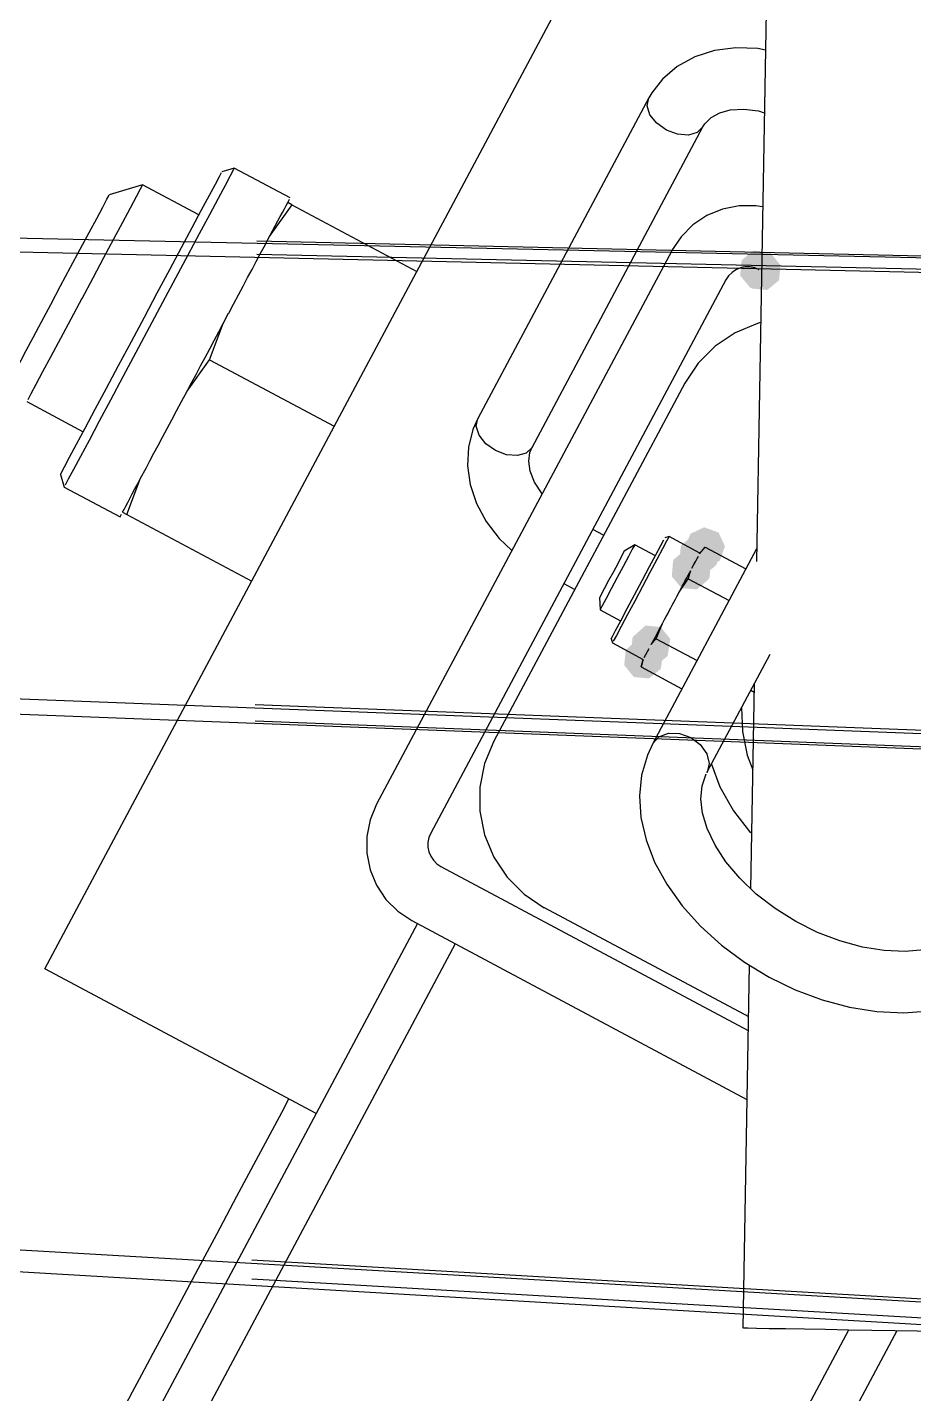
# Model space of a CAD drawing. Extents: x 3 to 592, y 5 to 207.
# Drawn here: x 136.61 to 140.62, y 39.4 to 45.57 of the extents above; entities that cross this region are included whole.
import ezdxf

# ---------------------------------------------------------------- set-up
doc = ezdxf.new("R2010")
doc.units = 0
doc.layers.get('0').update_dxf_attribs({"linetype": 'CONTINUOUS'})

msp = doc.modelspace()

# ---------------------------------------------------------------- hatches: boundary and pattern name
h = msp.add_hatch(color=7)
h.dxf.hatch_style = 2
h.paths.add_polyline_path([(139.96984, 44.551318), (140.013463, 44.498103), (140.006881, 44.429609), (139.953667, 44.385986), (139.885173, 44.392568), (139.87459, 44.398212), (139.830967, 44.451427), (139.837548, 44.519921), (139.890762, 44.563544), (139.959256, 44.556962)])
h = msp.add_hatch(color=7)
h.dxf.hatch_style = 2
h.paths.add_polyline_path([(139.96984, 44.551318), (140.013463, 44.498103), (140.006881, 44.429609), (139.953667, 44.385986), (139.885173, 44.392568), (139.87459, 44.398212), (139.830967, 44.451427), (139.837548, 44.519921), (139.890762, 44.563544), (139.959256, 44.556962)])
h = msp.add_hatch(color=7)
h.dxf.hatch_style = 2
h.paths.add_polyline_path([(139.722259, 43.142199), (139.669599, 43.097908), (139.601027, 43.103625), (139.556736, 43.156285), (139.562454, 43.224857), (139.567745, 43.235087), (139.620405, 43.279378), (139.688977, 43.273661), (139.733268, 43.221001), (139.72755, 43.152429)])
h = msp.add_hatch(color=7)
h.dxf.hatch_style = 2
h.paths.add_polyline_path([(139.722259, 43.142199), (139.669599, 43.097908), (139.601027, 43.103625), (139.556736, 43.156285), (139.562454, 43.224857), (139.567745, 43.235087), (139.620405, 43.279378), (139.688977, 43.273661), (139.733268, 43.221001), (139.72755, 43.152429)])
h = msp.add_hatch(color=7)
h.dxf.hatch_style = 2
h.paths.add_polyline_path([(139.606237, 43.284469), (139.668527, 43.313704), (139.733313, 43.29052), (139.762548, 43.22823), (139.739365, 43.163444), (139.673547, 43.130328), (139.608761, 43.153512), (139.579525, 43.215802)])
h = msp.add_hatch(color=7)
h.dxf.hatch_style = 2
h.paths.add_polyline_path([(139.606237, 43.284469), (139.668527, 43.313704), (139.733313, 43.29052), (139.762548, 43.22823), (139.739365, 43.163444), (139.673547, 43.130328), (139.608761, 43.153512), (139.579525, 43.215802)])
h = msp.add_hatch(color=7)
h.dxf.hatch_style = 2
h.paths.add_polyline_path([(139.687686, 43.077429), (139.635027, 43.033138), (139.566455, 43.038855), (139.522164, 43.091515), (139.527881, 43.160087), (139.533173, 43.170317), (139.585833, 43.214608), (139.654404, 43.208891), (139.698695, 43.156231), (139.692978, 43.087659)])
h = msp.add_hatch(color=7)
h.dxf.hatch_style = 2
h.paths.add_polyline_path([(139.687686, 43.077429), (139.635027, 43.033138), (139.566455, 43.038855), (139.522164, 43.091515), (139.527881, 43.160087), (139.533173, 43.170317), (139.585833, 43.214608), (139.654404, 43.208891), (139.698695, 43.156231), (139.692978, 43.087659)])
h = msp.add_hatch(color=7)
h.dxf.hatch_style = 2
h.paths.add_polyline_path([(139.503439, 42.732044), (139.450052, 42.688634), (139.381584, 42.695488), (139.338174, 42.748876), (139.345028, 42.817343), (139.403354, 42.869926), (139.471822, 42.863072), (139.515233, 42.809684)])
h = msp.add_hatch(color=7)
h.dxf.hatch_style = 2
h.paths.add_polyline_path([(139.503439, 42.732044), (139.450052, 42.688634), (139.381584, 42.695488), (139.338174, 42.748876), (139.345028, 42.817343), (139.403354, 42.869926), (139.471822, 42.863072), (139.515233, 42.809684)])
h = msp.add_hatch(color=7)
h.dxf.hatch_style = 2
h.paths.add_polyline_path([(139.472465, 42.673977), (139.419078, 42.630566), (139.35061, 42.637421), (139.3072, 42.690808), (139.314054, 42.759276), (139.372381, 42.811859), (139.440848, 42.805004), (139.484259, 42.751617)])
h = msp.add_hatch(color=7)
h.dxf.hatch_style = 2
h.paths.add_polyline_path([(139.472465, 42.673977), (139.419078, 42.630566), (139.35061, 42.637421), (139.3072, 42.690808), (139.314054, 42.759276), (139.372381, 42.811859), (139.440848, 42.805004), (139.484259, 42.751617)])

# ---------------------------------------------------------------- linework, layer by layer
at = {"color": 7}
for points in [[(140.014219, 49.415841), (139.904505, 43.158622)], [(140.014219, 49.415841), (139.904505, 43.158622)], [(136.689606, 41.319379), (139.304395, 46.220874)], [(136.689606, 41.319379), (139.304395, 46.220874)], [(139.945004, 45.469916), (139.910432, 45.476619), (139.811301, 45.480499), (139.715346, 45.468505), (139.62574, 45.43993), (139.546365, 45.396185), (139.47969, 45.339035), (139.43136, 45.276594), (139.417954, 45.253663)], [(139.945004, 45.469916), (139.910432, 45.476619), (139.811301, 45.480499), (139.715346, 45.468505), (139.62574, 45.43993), (139.546365, 45.396185), (139.47969, 45.339035), (139.43136, 45.276594), (139.417954, 45.253663)], [(100.682778, 45.4025), (142.839722, 44.485278)], [(142.839722, 44.414722), (100.682778, 45.367222)], [(139.41806, 45.253557), (138.645829, 43.805757)], [(139.41806, 45.253557), (138.645829, 43.805757)], [(139.66317, 45.122783), (139.637417, 45.09703), (139.597201, 45.085388), (139.548164, 45.089269), (139.49807, 45.107966), (139.454326, 45.139363), (139.423634, 45.177816), (139.410934, 45.218032), (139.417989, 45.253663)], [(139.66317, 45.122783), (139.637417, 45.09703), (139.597201, 45.085388), (139.548164, 45.089269), (139.49807, 45.107966), (139.454326, 45.139363), (139.423634, 45.177816), (139.410934, 45.218032), (139.417989, 45.253663)], [(139.66317, 45.122783), (139.671637, 45.136541), (139.700212, 45.164763), (139.738664, 45.18593), (139.786642, 45.199335), (139.847673, 45.203216), (139.913995, 45.194749), (139.940101, 45.186635)], [(139.66317, 45.122783), (139.671637, 45.136541), (139.700212, 45.164763), (139.738664, 45.18593), (139.786642, 45.199335), (139.847673, 45.203216), (139.913995, 45.194749), (139.940101, 45.186635)], [(138.890763, 43.674947), (139.662994, 45.122747)], [(138.890763, 43.674947), (139.662994, 45.122747)], [(136.759774, 43.551863), (136.778471, 43.587141), (136.801401, 43.63018), (136.832799, 43.689094), (136.871957, 43.762119), (136.917465, 43.847138), (136.968265, 43.942388), (137.022946, 44.045399), (137.080449, 44.153349), (137.139363, 44.263063), (137.197571, 44.372424), (137.254015, 44.478258), (137.306932, 44.577388), (137.355262, 44.668052), (137.397596, 44.747427), (137.432874, 44.813749), (137.460037, 44.864549), (137.478735, 44.899474), (137.48826, 44.917113)], [(136.759774, 43.551863), (136.778471, 43.587141), (136.801401, 43.63018), (136.832799, 43.689094), (136.871957, 43.762119), (136.917465, 43.847138), (136.968265, 43.942388), (137.022946, 44.045399), (137.080449, 44.153349), (137.139363, 44.263063), (137.197571, 44.372424), (137.254015, 44.478258), (137.306932, 44.577388), (137.355262, 44.668052), (137.397596, 44.747427), (137.432874, 44.813749), (137.460037, 44.864549), (137.478735, 44.899474), (137.48826, 44.917113)], [(137.545727, 44.936586), (137.52703, 44.901309), (137.503747, 44.857917), (137.472349, 44.799003), (137.433191, 44.725625), (137.38733, 44.639547), (137.335824, 44.543239), (137.280086, 44.438817), (137.221524, 44.32875), (137.161199, 44.216214), (137.101227, 44.103325), (137.042666, 43.993259), (136.986927, 43.888836), (136.935422, 43.792528), (136.889561, 43.70645), (136.850402, 43.633072), (136.818652, 43.574159), (136.795722, 43.530767), (136.781611, 43.504309)], [(137.545727, 44.936586), (137.52703, 44.901309), (137.503747, 44.857917), (137.472349, 44.799003), (137.433191, 44.725625), (137.38733, 44.639547), (137.335824, 44.543239), (137.280086, 44.438817), (137.221524, 44.32875), (137.161199, 44.216214), (137.101227, 44.103325), (137.042666, 43.993259), (136.986927, 43.888836), (136.935422, 43.792528), (136.889561, 43.70645), (136.850402, 43.633072), (136.818652, 43.574159), (136.795722, 43.530767), (136.781611, 43.504309)], [(137.545727, 44.936586), (137.489283, 44.9193)], [(137.545727, 44.936586), (137.489283, 44.9193)], [(137.79814, 44.801931), (137.545551, 44.936692)], [(137.79814, 44.801931), (137.545551, 44.936692)], [(137.131178, 44.861797), (137.120242, 44.841336), (137.101898, 44.806764), (137.074734, 44.755964), (137.040161, 44.691406), (136.999592, 44.615559), (136.954436, 44.530539), (136.906106, 44.439875), (136.856364, 44.346742)], [(137.131178, 44.861797), (137.120242, 44.841336), (137.101898, 44.806764), (137.074734, 44.755964), (137.040161, 44.691406), (136.999592, 44.615559), (136.954436, 44.530539), (136.906106, 44.439875), (136.856364, 44.346742)], [(137.131178, 44.861797), (136.980895, 44.815936)], [(137.131178, 44.861797), (136.980895, 44.815936)], [(137.38606, 44.725837), (137.131002, 44.861656)], [(137.38606, 44.725837), (137.131002, 44.861656)], [(136.761044, 44.404068), (136.806199, 44.488735), (136.849591, 44.570227), (136.889808, 44.645016), (136.924027, 44.709574), (136.951191, 44.760727), (136.970241, 44.796004), (136.979766, 44.813996)], [(136.761044, 44.404068), (136.806199, 44.488735), (136.849591, 44.570227), (136.889808, 44.645016), (136.924027, 44.709574), (136.951191, 44.760727), (136.970241, 44.796004), (136.979766, 44.813996)], [(137.705147, 44.627588), (137.718553, 44.652636), (137.7309, 44.676272), (137.742542, 44.698144), (137.753478, 44.718252), (137.763356, 44.736597), (137.772175, 44.753177), (137.779936, 44.767994), (137.786992, 44.780694)], [(137.705147, 44.627588), (137.718553, 44.652636), (137.7309, 44.676272), (137.742542, 44.698144), (137.753478, 44.718252), (137.763356, 44.736597), (137.772175, 44.753177), (137.779936, 44.767994), (137.786992, 44.780694)], [(137.705147, 44.627588), (137.806395, 44.770463)], [(137.705147, 44.627588), (137.806395, 44.770463)], [(137.786851, 44.780729), (137.795317, 44.796604)], [(137.786851, 44.780729), (137.795317, 44.796604)], [(137.806254, 44.770393), (137.786851, 44.780623)], [(137.806254, 44.770393), (137.786851, 44.780623)], [(137.806254, 44.770393), (138.370345, 44.469473)], [(137.806254, 44.770393), (138.370345, 44.469473)], [(139.932586, 44.762385), (139.9026, 44.766618), (139.8264, 44.766265), (139.751611, 44.751449), (139.681056, 44.722168), (139.617909, 44.679835), (139.563934, 44.62586), (139.5216, 44.56236)], [(139.932586, 44.762385), (139.9026, 44.766618), (139.8264, 44.766265), (139.751611, 44.751449), (139.681056, 44.722168), (139.617909, 44.679835), (139.563934, 44.62586), (139.5216, 44.56236)], [(137.520186, 44.280843), (137.542411, 44.322471), (137.564283, 44.363393), (137.58545, 44.402904), (137.605911, 44.44171), (137.625667, 44.478751), (137.645069, 44.514735), (137.663061, 44.548954), (137.680347, 44.58141)], [(137.520186, 44.280843), (137.542411, 44.322471), (137.564283, 44.363393), (137.58545, 44.402904), (137.605911, 44.44171), (137.625667, 44.478751), (137.645069, 44.514735), (137.663061, 44.548954), (137.680347, 44.58141)], [(137.648043, 44.607336), (142.860395, 44.490816)], [(137.648043, 44.607336), (142.860395, 44.490816)], [(137.648043, 44.607336), (142.860395, 44.490816)], [(137.648043, 44.607336), (142.860395, 44.490816)], [(137.680453, 44.581269), (137.705147, 44.627482)], [(137.680453, 44.581269), (137.705147, 44.627482)], [(142.860219, 44.430527), (137.647818, 44.547048)], [(142.860219, 44.430527), (137.647818, 44.547048)], [(142.860219, 44.430527), (137.647818, 44.547048)], [(142.860219, 44.430527), (137.647818, 44.547048)], [(139.521671, 44.562501), (138.188171, 42.062717)], [(139.521671, 44.562501), (138.188171, 42.062717)], [(139.917064, 44.477481), (139.896956, 44.485948), (139.875436, 44.490181), (139.853917, 44.490181), (139.832397, 44.485595), (139.812289, 44.477481), (139.794298, 44.465134), (139.778775, 44.449965), (139.766781, 44.43162)], [(139.917064, 44.477481), (139.896956, 44.485948), (139.875436, 44.490181), (139.853917, 44.490181), (139.832397, 44.485595), (139.812289, 44.477481), (139.794298, 44.465134), (139.778775, 44.449965), (139.766781, 44.43162)], [(136.562465, 44.031817), (136.582221, 44.068506), (136.605504, 44.112603), (136.636901, 44.171164), (136.674296, 44.241367), (136.716276, 44.320389), (136.761079, 44.403998)], [(136.562465, 44.031817), (136.582221, 44.068506), (136.605504, 44.112603), (136.636901, 44.171164), (136.674296, 44.241367), (136.716276, 44.320389), (136.761079, 44.403998)], [(139.766746, 44.431761), (138.433246, 41.931978)], [(139.766746, 44.431761), (138.433246, 41.931978)], [(136.856435, 44.346777), (136.807399, 44.254702), (136.760479, 44.166508), (136.71744, 44.086074), (136.679693, 44.015872), (136.649354, 43.958369), (136.626776, 43.916036), (136.612665, 43.88993)], [(136.856435, 44.346777), (136.807399, 44.254702), (136.760479, 44.166508), (136.71744, 44.086074), (136.679693, 44.015872), (136.649354, 43.958369), (136.626776, 43.916036), (136.612665, 43.88993)], [(137.495456, 44.234559), (137.520151, 44.280773)], [(137.495456, 44.234559), (137.520151, 44.280773)], [(137.33205, 43.928206), (137.352158, 43.965954), (137.372619, 44.004406), (137.39308, 44.042859), (137.413894, 44.081312), (137.434355, 44.119765), (137.454816, 44.158218), (137.475277, 44.19667), (137.495386, 44.234417)], [(137.33205, 43.928206), (137.352158, 43.965954), (137.372619, 44.004406), (137.39308, 44.042859), (137.413894, 44.081312), (137.434355, 44.119765), (137.454816, 44.158218), (137.475277, 44.19667), (137.495386, 44.234417)], [(137.433121, 44.071046), (137.495562, 44.234382)], [(137.433121, 44.071046), (137.495562, 44.234382)], [(139.923379, 44.238686), (139.908915, 44.234453), (139.808373, 44.192825), (139.717709, 44.132147), (139.640804, 44.055242), (139.580479, 43.964578)], [(139.923379, 44.238686), (139.908915, 44.234453), (139.808373, 44.192825), (139.717709, 44.132147), (139.640804, 44.055242), (139.580479, 43.964578)], [(137.33205, 43.928206), (137.433297, 44.071081)], [(137.33205, 43.928206), (137.433297, 44.071081)], [(137.433121, 44.071046), (137.997212, 43.770127)], [(137.433121, 44.071046), (137.997212, 43.770127)], [(139.580444, 43.964472), (138.717549, 42.346986)], [(139.580444, 43.964472), (138.717549, 42.346986)], [(100.682778, 43.920833), (142.839722, 42.298056)], [(137.307355, 43.881922), (137.33205, 43.928136)], [(137.307355, 43.881922), (137.33205, 43.928136)], [(142.839722, 42.2275), (100.682778, 43.850278)], [(136.608185, 43.881463), (136.863243, 43.745644)], [(136.608185, 43.881463), (136.863243, 43.745644)], [(137.147088, 43.581496), (137.164374, 43.613952), (137.182719, 43.648171), (137.201769, 43.683802), (137.221524, 43.721196), (137.241986, 43.759649), (137.263505, 43.799513), (137.285024, 43.840082), (137.307249, 43.882063)], [(137.147088, 43.581496), (137.164374, 43.613952), (137.182719, 43.648171), (137.201769, 43.683802), (137.221524, 43.721196), (137.241986, 43.759649), (137.263505, 43.799513), (137.285024, 43.840082), (137.307249, 43.882063)], [(138.645688, 43.805687), (138.623463, 43.756298), (138.603002, 43.675864), (138.599122, 43.591903), (138.611469, 43.506884), (138.640044, 43.421864), (138.684141, 43.34002), (138.742702, 43.263114), (138.799147, 43.208434)], [(138.645688, 43.805687), (138.623463, 43.756298), (138.603002, 43.675864), (138.599122, 43.591903), (138.611469, 43.506884), (138.640044, 43.421864), (138.684141, 43.34002), (138.742702, 43.263114), (138.799147, 43.208434)], [(138.890763, 43.674947), (138.86501, 43.649194), (138.824794, 43.637553), (138.775757, 43.641433), (138.725663, 43.660131), (138.681919, 43.691528), (138.651227, 43.729981), (138.638527, 43.770197), (138.645582, 43.805828)], [(138.890763, 43.674947), (138.86501, 43.649194), (138.824794, 43.637553), (138.775757, 43.641433), (138.725663, 43.660131), (138.681919, 43.691528), (138.651227, 43.729981), (138.638527, 43.770197), (138.645582, 43.805828)], [(138.93606, 43.464833), (138.90184, 43.517397), (138.882437, 43.567138), (138.87644, 43.612294), (138.881379, 43.651805), (138.890904, 43.675088)], [(138.93606, 43.464833), (138.90184, 43.517397), (138.882437, 43.567138), (138.87644, 43.612294), (138.881379, 43.651805), (138.890904, 43.675088)], [(136.759774, 43.551863), (136.77706, 43.495419)], [(136.759774, 43.551863), (136.77706, 43.495419)], [(137.040691, 43.382036), (137.047393, 43.394736), (137.055507, 43.409552), (137.064327, 43.426133), (137.074204, 43.444478), (137.084788, 43.464939), (137.096429, 43.486811), (137.109129, 43.510094), (137.122535, 43.535141)], [(137.040691, 43.382036), (137.047393, 43.394736), (137.055507, 43.409552), (137.064327, 43.426133), (137.074204, 43.444478), (137.084788, 43.464939), (137.096429, 43.486811), (137.109129, 43.510094), (137.122535, 43.535141)], [(137.060058, 43.371699), (137.1225, 43.535036)], [(137.060058, 43.371699), (137.1225, 43.535036)], [(137.122394, 43.535177), (137.147088, 43.581391)], [(137.122394, 43.535177), (137.147088, 43.581391)], [(136.776954, 43.495524), (137.029543, 43.360763)], [(136.776954, 43.495524), (137.029543, 43.360763)], [(137.029366, 43.360834), (137.035716, 43.372828)], [(137.029366, 43.360834), (137.035716, 43.372828)], [(137.040691, 43.382036), (137.060093, 43.371805)], [(137.040691, 43.382036), (137.060093, 43.371805)], [(137.060058, 43.371699), (137.62415, 43.07078)], [(137.060058, 43.371699), (137.62415, 43.07078)], [(139.214331, 43.278249), (139.165295, 43.304354)], [(139.214331, 43.278249), (139.165295, 43.304354)], [(139.354842, 43.234751), (139.343906, 43.21429), (139.326267, 43.181129), (139.302631, 43.136679), (139.275467, 43.086232), (139.248656, 43.036137), (139.225373, 42.99204), (139.208087, 42.959584), (139.198914, 42.942651)], [(139.354842, 43.234751), (139.343906, 43.21429), (139.326267, 43.181129), (139.302631, 43.136679), (139.275467, 43.086232), (139.248656, 43.036137), (139.225373, 42.99204), (139.208087, 42.959584), (139.198914, 42.942651)], [(139.247951, 42.810077), (139.253595, 42.820308), (139.268412, 42.848177), (139.291342, 42.891569), (139.320623, 42.946602), (139.354137, 43.009044), (139.388709, 43.073955), (139.42187, 43.136044), (139.450445, 43.190019), (139.473023, 43.231647), (139.486781, 43.257752)], [(139.247951, 42.810077), (139.253595, 42.820308), (139.268412, 42.848177), (139.291342, 42.891569), (139.320623, 42.946602), (139.354137, 43.009044), (139.388709, 43.073955), (139.42187, 43.136044), (139.450445, 43.190019), (139.473023, 43.231647), (139.486781, 43.257752)], [(139.509923, 43.271652), (139.498987, 43.250838), (139.480643, 43.216266), (139.45489, 43.168288), (139.423493, 43.109727), (139.389273, 43.045874), (139.354701, 42.98061), (139.321893, 42.919227), (139.293671, 42.865957), (139.271798, 42.825035), (139.25804, 42.799635)], [(139.509923, 43.271652), (139.498987, 43.250838), (139.480643, 43.216266), (139.45489, 43.168288), (139.423493, 43.109727), (139.389273, 43.045874), (139.354701, 42.98061), (139.321893, 42.919227), (139.293671, 42.865957), (139.271798, 42.825035), (139.25804, 42.799635)], [(139.354842, 43.234751), (139.30757, 43.205471)], [(139.354842, 43.234751), (139.30757, 43.205471)], [(139.447976, 43.18508), (139.354842, 43.234822)], [(139.447976, 43.18508), (139.354842, 43.234822)], [(139.905458, 43.216407), (139.435911, 42.336226)], [(139.905458, 43.216407), (139.435911, 42.336226)], [(139.509923, 43.271652), (139.491226, 43.266007)], [(139.509923, 43.271652), (139.491226, 43.266007)], [(139.649623, 43.197145), (139.509923, 43.271581)], [(139.649623, 43.197145), (139.509923, 43.271581)], [(139.647824, 43.193758), (139.672871, 43.224097)], [(139.647824, 43.193758), (139.672871, 43.224097)], [(139.672836, 43.224097), (139.652375, 43.201872)], [(139.672836, 43.224097), (139.652375, 43.201872)], [(139.672801, 43.223956), (139.856951, 43.125531)], [(139.672801, 43.223956), (139.856951, 43.125531)], [(139.307676, 43.205365), (139.295681, 43.18314), (139.279454, 43.152095), (139.25864, 43.11329), (139.236767, 43.07272), (139.217365, 43.036384), (139.203254, 43.009573), (139.196551, 42.996873)], [(139.307676, 43.205365), (139.295681, 43.18314), (139.279454, 43.152095), (139.25864, 43.11329), (139.236767, 43.07272), (139.217365, 43.036384), (139.203254, 43.009573), (139.196551, 42.996873)], [(139.613252, 43.128953), (139.622424, 43.146239), (139.630538, 43.161056), (139.636888, 43.173403), (139.642532, 43.183634)], [(139.613252, 43.128953), (139.622424, 43.146239), (139.630538, 43.161056), (139.636888, 43.173403), (139.642532, 43.183634)], [(139.555432, 43.020615), (139.562487, 43.034021), (139.569543, 43.047426), (139.576598, 43.060126), (139.583301, 43.072826), (139.589651, 43.084821), (139.596001, 43.096815), (139.601998, 43.108104), (139.607643, 43.118687)], [(139.555432, 43.020615), (139.562487, 43.034021), (139.569543, 43.047426), (139.576598, 43.060126), (139.583301, 43.072826), (139.589651, 43.084821), (139.596001, 43.096815), (139.601998, 43.108104), (139.607643, 43.118687)], [(139.596601, 43.081187), (139.60789, 43.118581)], [(139.596601, 43.081187), (139.60789, 43.118581)], [(139.034555, 43.059279), (139.083591, 43.033174)], [(139.034555, 43.059279), (139.083591, 43.033174)], [(139.555432, 43.020615), (139.596707, 43.081293)], [(139.555432, 43.020615), (139.596707, 43.081293)], [(139.596601, 43.081187), (139.780751, 42.982762)], [(139.596601, 43.081187), (139.780751, 42.982762)], [(139.196092, 42.996167), (139.197856, 42.940781)], [(139.196092, 42.996167), (139.197856, 42.940781)], [(139.489886, 42.897778), (139.496588, 42.910478), (139.503644, 42.923531), (139.510347, 42.936231), (139.517402, 42.949283), (139.524458, 42.962336), (139.531161, 42.975389), (139.538216, 42.988442), (139.545272, 43.001142)], [(139.489886, 42.897778), (139.496588, 42.910478), (139.503644, 42.923531), (139.510347, 42.936231), (139.517402, 42.949283), (139.524458, 42.962336), (139.531161, 42.975389), (139.538216, 42.988442), (139.545272, 43.001142)], [(139.545131, 43.001283), (139.555361, 43.020686)], [(139.545131, 43.001283), (139.555361, 43.020686)], [(139.197927, 42.94064), (139.29106, 42.890899)], [(139.197927, 42.94064), (139.29106, 42.890899)], [(139.429102, 42.783831), (139.434394, 42.794061), (139.440391, 42.804644), (139.446388, 42.815933), (139.452385, 42.827928), (139.459088, 42.839922), (139.465791, 42.852269), (139.472494, 42.865322), (139.479549, 42.878375)], [(139.429102, 42.783831), (139.434394, 42.794061), (139.440391, 42.804644), (139.446388, 42.815933), (139.452385, 42.827928), (139.459088, 42.839922), (139.465791, 42.852269), (139.472494, 42.865322), (139.479549, 42.878375)], [(139.452209, 42.810501), (139.479726, 42.878587)], [(139.452209, 42.810501), (139.479726, 42.878587)], [(139.479584, 42.878446), (139.489815, 42.897848)], [(139.479584, 42.878446), (139.489815, 42.897848)], [(139.247951, 42.810077), (139.253595, 42.79138)], [(139.247951, 42.810077), (139.253595, 42.79138)], [(139.25363, 42.791309), (139.39333, 42.716873)], [(139.25363, 42.791309), (139.39333, 42.716873)], [(139.429102, 42.783831), (139.452033, 42.810642)], [(139.429102, 42.783831), (139.452033, 42.810642)], [(139.452209, 42.810501), (139.636359, 42.712076)], [(139.452209, 42.810501), (139.636359, 42.712076)], [(139.398128, 42.725763), (139.405536, 42.739522), (139.411886, 42.751869), (139.42, 42.766333)], [(139.398128, 42.725763), (139.405536, 42.739522), (139.411886, 42.751869), (139.42, 42.766333)], [(139.681021, 42.205522), (139.966418, 42.740686)], [(139.681021, 42.205522), (139.966418, 42.740686)], [(139.383982, 42.682583), (139.393154, 42.71645)], [(139.383982, 42.682583), (139.393154, 42.71645)], [(139.383982, 42.682583), (139.568132, 42.584158)], [(139.383982, 42.682583), (139.568132, 42.584158)], [(139.390755, 42.711864), (139.384052, 42.682583)], [(139.390755, 42.711864), (139.384052, 42.682583)], [(139.894769, 42.606207), (139.878541, 41.680871)], [(139.894769, 42.606207), (139.878541, 41.680871)], [(139.879282, 42.577173), (139.894098, 42.569412)], [(139.879282, 42.577173), (139.894098, 42.569412)], [(137.640025, 42.513763), (142.860395, 42.312378)], [(137.640025, 42.513763), (142.860395, 42.312378)], [(137.640025, 42.513763), (142.860395, 42.312378)], [(137.640025, 42.513763), (142.860395, 42.312378)], [(139.837901, 42.499597), (139.841076, 42.391295), (139.863301, 42.28405), (139.887995, 42.218081)], [(139.837901, 42.499597), (139.841076, 42.391295), (139.863301, 42.28405), (139.887995, 42.218081)], [(142.860219, 42.236602), (137.640168, 42.437974)], [(142.860219, 42.236602), (137.640168, 42.437974)], [(142.860219, 42.236602), (137.640168, 42.437974)], [(142.860219, 42.236602), (137.640168, 42.437974)], [(139.435946, 42.336297), (139.464168, 42.366636), (139.506854, 42.382863), (139.557301, 42.381805), (139.608101, 42.363813), (139.65114, 42.331711), (139.680068, 42.290436), (139.690651, 42.245986), (139.681479, 42.206474)], [(139.435946, 42.336297), (139.464168, 42.366636), (139.506854, 42.382863), (139.557301, 42.381805), (139.608101, 42.363813), (139.65114, 42.331711), (139.680068, 42.290436), (139.690651, 42.245986), (139.681479, 42.206474)], [(138.717479, 42.346915), (138.675851, 42.246374), (138.654684, 42.139482), (138.654684, 42.030474), (138.676204, 41.923582), (138.717831, 41.82304), (138.778509, 41.732729), (138.855415, 41.655824), (138.946079, 41.595146)], [(138.717479, 42.346915), (138.675851, 42.246374), (138.654684, 42.139482), (138.654684, 42.030474), (138.676204, 41.923582), (138.717831, 41.82304), (138.778509, 41.732729), (138.855415, 41.655824), (138.946079, 41.595146)], [(139.435946, 42.336297), (139.411957, 42.284086), (139.385851, 42.19448), (139.376326, 42.100288), (139.383029, 42.002216), (139.40596, 41.90238), (139.444765, 41.801133), (139.499799, 41.700944), (139.569296, 41.60393), (139.652199, 41.511502), (139.74639, 41.42613), (139.85046, 41.349224), (139.96229, 41.281491), (140.080118, 41.224341), (140.201826, 41.178833), (140.325299, 41.145672), (140.448771, 41.125916), (140.570479, 41.119919), (140.687601, 41.128386)], [(139.435946, 42.336297), (139.411957, 42.284086), (139.385851, 42.19448), (139.376326, 42.100288), (139.383029, 42.002216), (139.40596, 41.90238), (139.444765, 41.801133), (139.499799, 41.700944), (139.569296, 41.60393), (139.652199, 41.511502), (139.74639, 41.42613), (139.85046, 41.349224), (139.96229, 41.281491), (140.080118, 41.224341), (140.201826, 41.178833), (140.325299, 41.145672), (140.448771, 41.125916), (140.570479, 41.119919), (140.687601, 41.128386)], [(139.701517, 42.243975), (139.739617, 42.141669), (139.800295, 42.032308), (139.877553, 41.933883)], [(139.701517, 42.243975), (139.739617, 42.141669), (139.800295, 42.032308), (139.877553, 41.933883)], [(140.906429, 41.551789), (140.893377, 41.53027), (140.854924, 41.487584), (140.806241, 41.453364), (140.739566, 41.424084), (140.66266, 41.405387), (140.576229, 41.397626), (140.482391, 41.401506), (140.38326, 41.417381), (140.28166, 41.444898), (140.180413, 41.483351), (140.081988, 41.532739), (139.988854, 41.590948), (139.903835, 41.656917), (139.829046, 41.728178), (139.766604, 41.802614), (139.717568, 41.878109), (139.682291, 41.952192), (139.661477, 42.022395), (139.654068, 42.086953), (139.65936, 42.145162), (139.678057, 42.199842)], [(140.906429, 41.551789), (140.893377, 41.53027), (140.854924, 41.487584), (140.806241, 41.453364), (140.739566, 41.424084), (140.66266, 41.405387), (140.576229, 41.397626), (140.482391, 41.401506), (140.38326, 41.417381), (140.28166, 41.444898), (140.180413, 41.483351), (140.081988, 41.532739), (139.988854, 41.590948), (139.903835, 41.656917), (139.829046, 41.728178), (139.766604, 41.802614), (139.717568, 41.878109), (139.682291, 41.952192), (139.661477, 42.022395), (139.654068, 42.086953), (139.65936, 42.145162), (139.678057, 42.199842)], [(100.682778, 42.121667), (142.839722, 39.6875)], [(142.839722, 39.581667), (100.682778, 42.051111)], [(138.18803, 42.062647), (138.158749, 41.992091), (138.143932, 41.917303), (138.144285, 41.841102), (138.159102, 41.766314), (138.188382, 41.696111), (138.230716, 41.632611), (138.284691, 41.578636), (138.348191, 41.536655)], [(138.18803, 42.062647), (138.158749, 41.992091), (138.143932, 41.917303), (138.144285, 41.841102), (138.159102, 41.766314), (138.188382, 41.696111), (138.230716, 41.632611), (138.284691, 41.578636), (138.348191, 41.536655)], [(138.43314, 41.931907), (138.424673, 41.911799), (138.42044, 41.89028), (138.42044, 41.86876), (138.425026, 41.847241), (138.43314, 41.827132), (138.445487, 41.809141), (138.460656, 41.793619), (138.479001, 41.781624)], [(138.43314, 41.931907), (138.424673, 41.911799), (138.42044, 41.89028), (138.42044, 41.86876), (138.425026, 41.847241), (138.43314, 41.827132), (138.445487, 41.809141), (138.460656, 41.793619), (138.479001, 41.781624)], [(138.47886, 41.781589), (139.867393, 41.040756)], [(138.47886, 41.781589), (139.867393, 41.040756)], [(138.946149, 41.595252), (139.86831, 41.103127)], [(138.946149, 41.595252), (139.86831, 41.103127)], [(138.372603, 41.523426), (135.757814, 36.621932)], [(138.372603, 41.523426), (135.757814, 36.621932)], [(138.348085, 41.536514), (139.861854, 40.729006)], [(138.348085, 41.536514), (139.861854, 40.729006)], [(138.544159, 41.431916), (135.92937, 36.530421)], [(138.544159, 41.431916), (135.92937, 36.530421)], [(137.915015, 40.665647), (136.689465, 41.319344)], [(137.915015, 40.665647), (136.689465, 41.319344)], [(139.872508, 41.335748), (139.843581, 39.694979)], [(139.872508, 41.335748), (139.843581, 39.694979)], [(137.557757, 40.291032), (137.655476, 40.474477), (137.759899, 40.669916), (137.792354, 40.730946)], [(137.557757, 40.291032), (137.655476, 40.474477), (137.759899, 40.669916), (137.792354, 40.730946)], [(137.007988, 39.260533), (137.013632, 39.271116), (137.028449, 39.298986), (137.052791, 39.344494), (137.085952, 39.406936), (137.128285, 39.485958), (137.179438, 39.581914), (137.239058, 39.693744), (137.307144, 39.821097), (137.382991, 39.963619), (137.466952, 40.120605), (137.557616, 40.290997)], [(137.007988, 39.260533), (137.013632, 39.271116), (137.028449, 39.298986), (137.052791, 39.344494), (137.085952, 39.406936), (137.128285, 39.485958), (137.179438, 39.581914), (137.239058, 39.693744), (137.307144, 39.821097), (137.382991, 39.963619), (137.466952, 40.120605), (137.557616, 40.290997)], [(137.625188, 40.003823), (142.860395, 39.700165)], [(137.625188, 40.003823), (142.860395, 39.700165)], [(137.625188, 40.003823), (142.860395, 39.700165)], [(137.625188, 40.003823), (142.860395, 39.700165)], [(142.860219, 39.612711), (137.625328, 39.916351)], [(142.860219, 39.612711), (137.625328, 39.916351)], [(142.860219, 39.612711), (137.625328, 39.916351)], [(142.860219, 39.612711), (137.625328, 39.916351)], [(140.954654, 39.675647), (140.91479, 39.676352), (140.86646, 39.677058), (140.801196, 39.678469), (140.721468, 39.67988), (140.630099, 39.681291), (140.530262, 39.683055), (140.425488, 39.684819), (140.320007, 39.686936), (140.217349, 39.688699), (140.121393, 39.690111), (140.035315, 39.691874), (139.962643, 39.692933), (139.905493, 39.693991), (139.866335, 39.694697), (139.846226, 39.695049)], [(140.954654, 39.675647), (140.91479, 39.676352), (140.86646, 39.677058), (140.801196, 39.678469), (140.721468, 39.67988), (140.630099, 39.681291), (140.530262, 39.683055), (140.425488, 39.684819), (140.320007, 39.686936), (140.217349, 39.688699), (140.121393, 39.690111), (140.035315, 39.691874), (139.962643, 39.692933), (139.905493, 39.693991), (139.866335, 39.694697), (139.846226, 39.695049)], [(140.320748, 39.686759), (138.036864, 35.405801)], [(140.320748, 39.686759), (138.036864, 35.405801)], [(140.539082, 39.682914), (138.208632, 35.314114)], [(140.539082, 39.682914), (138.208632, 35.314114)]]:
    msp.add_lwpolyline(points, dxfattribs=at)

doc.saveas('drawing.dxf')
